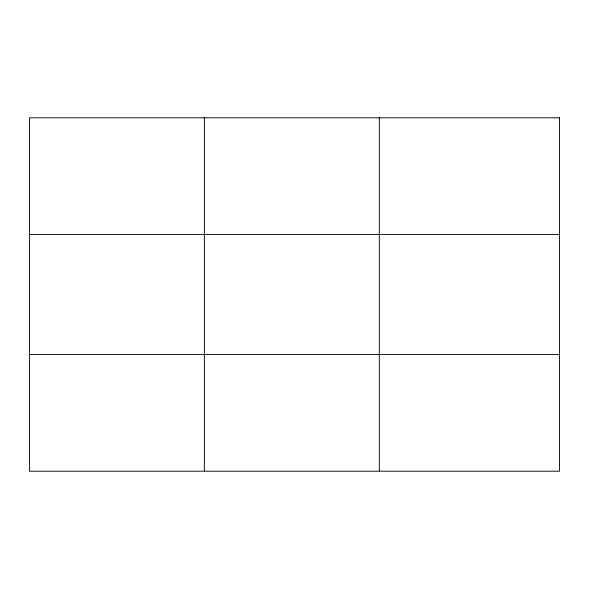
<?xml version="1.0" encoding="UTF-8"?>
<svg xmlns="http://www.w3.org/2000/svg" width="589" height="589" viewBox="0 0 589 589"><rect width="100%" height="100%" fill="white"/><g stroke="black" fill="none" stroke-linecap="round" stroke-linejoin="round"><path stroke-width="0.88" d="M204.383 117.8L204.383 471.2M379.316 117.8L379.316 471.2M29.45 234.422L559.55 234.422M29.45 354.578L559.55 354.578M559.55 117.8L559.55 471.2L29.45 471.2L29.45 117.8L559.55 117.8"/></g></svg>
